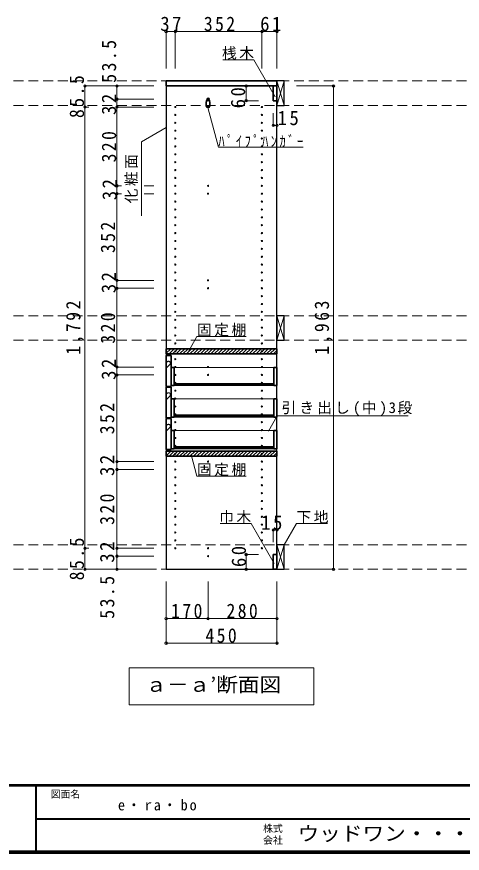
# Model space of a CAD drawing. Units: millimetres at full size, sheet at 1:20; some dimension numbers follow another scale. Extents: x -3922 to 3878, y -2932 to 2722.
# Drawn here: x -100 to 1711, y -2864 to 533 of the extents above; entities that cross this region are included whole.
import ezdxf
from ezdxf.enums import TextEntityAlignment as Align

# ---------------------------------------------------------------- set-up
doc = ezdxf.new("R2010")
doc.units = ezdxf.units.MM
doc.header["$LTSCALE"] = 20
doc.header["$PDMODE"] = 32
doc.header["$PDSIZE"] = 10
doc.linetypes.add('DASHED1', pattern=[1.8, 1.2, -0.6])
doc.linetypes.add('DASHED2', pattern=[3, 2, -1])
for name, color, linetype, lineweight in [('0-2', 2, 'Continuous', 35), ('0-3_固定棚', 3, 'Continuous', 25), ('0-5_側板', 4, 'Continuous', 9), ('0-6_パイプハンガー', 4, 'Continuous', 9), ('0-7_桟木・巾木', 2, 'Continuous', 35), ('0-8', 7, 'Continuous', 18), ('0-A_文字', 7, 'Continuous', 18), ('0-B_寸法', 7, 'Continuous', 9), ('0-C_ハッチ', 4, 'Continuous', 9), ('F-1_枠', 6, 'Continuous', 40)]:
    doc.layers.add(name, color=color, linetype=linetype, lineweight=lineweight)
doc.layers.add('F-A_文字', color=7, linetype='Continuous')
doc.styles.add('ＭＳ ゴシック', font='')
doc.styles.get('ＭＳ ゴシック').set_extended_font_data('MS Gothic')

msp = doc.modelspace()

# ---------------------------------------------------------------- linework, layer by layer
at = {"layer": '0-2'}
for p, q in [((507.47, 272.73), (957.47, 272.73)), ((957.47, 272.73), (957.47, 251.73))]:
    msp.add_line(p, q, dxfattribs=at)
msp.add_lwpolyline([(957.47, 251.73), (507.47, 251.73), (507.47, 272.73)], dxfattribs=at)
at = {"layer": '0-3_固定棚', "color": 2, "lineweight": 35}
for p, q in [((507.47, -815.27), (957.47, -815.27)), ((957.47, -815.27), (957.47, -836.27)), ((507.47, -1231.27), (957.47, -1231.27)), ((957.47, -1231.27), (957.47, -1252.27))]:
    msp.add_line(p, q, dxfattribs=at)
for points in [[(507.47, -815.27), (507.47, -836.27), (957.47, -836.27)], [(507.47, -1231.27), (507.47, -1252.27), (957.47, -1252.27)]]:
    msp.add_lwpolyline(points, dxfattribs=at)
at = {"layer": '0-5_側板', "color": 3, "lineweight": 25}
for p, q in [((957.47, 251.73), (507.47, 251.73)), ((957.47, -1711.27), (957.47, 251.73))]:
    msp.add_line(p, q, dxfattribs=at)
msp.add_lwpolyline([(507.47, 251.73), (507.47, -1711.27), (957.47, -1711.27)], dxfattribs=at)
at = {"layer": '0-5_側板'}
for centre in [(677.47, 198.23), (544.47, 166.23), (544.47, 134.23), (677.47, 166.23), (896.47, 166.23), (896.47, 134.23), (544.47, 102.23), (896.47, 102.23), (544.47, 70.23), (896.47, 70.23), (544.47, 38.23), (896.47, 38.23), (544.47, 6.23), (896.47, 6.23), (544.47, -25.77), (896.47, -25.77), (544.47, -57.77), (896.47, -57.77), (544.47, -89.77), (896.47, -89.77), (544.47, -121.77), (896.47, -121.77), (544.47, -153.77), (677.47, -153.77), (896.47, -153.77), (544.47, -185.77), (677.47, -185.77), (896.47, -185.77), (544.47, -217.77), (896.47, -217.77), (544.47, -249.77), (896.47, -249.77), (544.47, -281.77), (896.47, -281.77), (544.47, -313.77), (896.47, -313.77), (544.47, -345.77), (896.47, -345.77), (544.47, -377.77), (544.47, -409.77), (896.47, -377.77), (896.47, -409.77), (544.47, -441.77), (896.47, -441.77), (544.47, -473.77), (896.47, -473.77), (544.47, -505.77), (896.47, -505.77), (544.47, -537.77), (677.47, -537.77), (896.47, -537.77), (544.47, -569.77), (677.47, -569.77), (896.47, -569.77), (544.47, -601.77), (896.47, -601.77), (544.47, -633.77), (896.47, -633.77), (544.47, -665.77), (896.47, -665.77), (544.47, -697.77), (896.47, -697.77), (544.47, -729.77), (896.47, -729.77), (544.47, -761.77), (896.47, -761.77), (544.47, -793.77), (896.47, -793.77), (544.47, -825.77), (896.47, -825.77), (544.47, -857.77), (896.47, -857.77), (544.47, -889.77), (677.47, -889.77), (896.47, -889.77), (544.47, -921.77), (677.47, -921.77), (896.47, -921.77), (544.47, -953.77), (544.47, -985.77), (896.47, -953.77), (896.47, -985.77), (544.47, -1017.77), (896.47, -1017.77), (544.47, -1049.77), (896.47, -1049.77), (544.47, -1081.77), (896.47, -1081.77), (544.47, -1113.77), (896.47, -1113.77), (544.47, -1145.77), (896.47, -1145.77), (544.47, -1177.77), (896.47, -1177.77), (544.47, -1209.77), (896.47, -1209.77), (544.47, -1241.77), (896.47, -1241.77), (544.47, -1273.77), (677.47, -1273.77), (896.47, -1273.77), (544.47, -1305.77), (677.47, -1305.77), (896.47, -1305.77), (544.47, -1337.77), (896.47, -1337.77), (544.47, -1369.77), (896.47, -1369.77), (544.47, -1401.77), (896.47, -1401.77), (544.47, -1433.77), (896.47, -1433.77), (544.47, -1465.77), (896.47, -1465.77), (544.47, -1497.77), (544.47, -1529.77), (896.47, -1497.77), (896.47, -1529.77), (544.47, -1561.77), (896.47, -1561.77), (544.47, -1593.77), (896.47, -1593.77), (544.47, -1625.77), (677.47, -1625.77), (896.47, -1625.77), (677.47, -1657.77)]:
    msp.add_circle(centre, 2.5, dxfattribs=at)
at = {"layer": '0-6_パイプハンガー', "color": 2, "lineweight": 35}
for p, q in [((669.97, 186.23), (669.97, 171.23)), ((684.97, 186.23), (684.97, 171.23))]:
    msp.add_line(p, q, dxfattribs=at)
at = {"layer": '0-6_パイプハンガー', "color": 7, "lineweight": 18}
for centre, radius, start, end in [((716.07, 184.72), 46.13, 162.96035, 178.115), ((677.47, 198.23), 5.5, 0, 180), ((638.86, 184.72), 46.13, 1.885, 17.03965)]:
    msp.add_arc(centre, radius, start, end, dxfattribs=at)
at = {"layer": '0-6_パイプハンガー', "color": 2, "lineweight": 35}
for centre, start, end in [((677.47, 186.23), 0, 180), ((677.47, 171.23), 180, 0)]:
    msp.add_arc(centre, 7.5, start, end, dxfattribs=at)
at = {"layer": '0-7_桟木・巾木'}
for p, q in [((957.47, 251.73), (942.47, 251.73)), ((942.47, 191.73), (942.47, 251.73)), ((957.47, 251.73), (957.47, 191.73)), ((942.47, -1651.27), (957.47, -1651.27)), ((957.47, -1651.27), (957.47, -1711.27))]:
    msp.add_line(p, q, dxfattribs=at)
for points in [[(957.47, 191.73), (945.97, 191.73), (942.47, 191.73)], [(957.47, -1711.27), (942.47, -1711.27), (942.47, -1651.27)]]:
    msp.add_lwpolyline(points, dxfattribs=at)
at = {"layer": '0-8', "color": 3, "lineweight": 25}
for p, q in [((957.47, 272.73), (957.47, 172.73)), ((987.47, 272.73), (957.47, 272.73)), ((987.47, 172.73), (987.47, 272.73)), ((957.47, 172.73), (987.47, 172.73)), ((957.47, -681.27), (957.47, -781.27)), ((987.47, -681.27), (957.47, -681.27)), ((987.47, -781.27), (987.47, -681.27)), ((957.47, -781.27), (987.47, -781.27)), ((957.47, -1611.27), (957.47, -1711.27)), ((987.47, -1611.27), (957.47, -1611.27)), ((987.47, -1711.27), (987.47, -1611.27)), ((957.47, -1711.27), (987.47, -1711.27))]:
    msp.add_line(p, q, dxfattribs=at)
at = {"layer": '0-8'}
for p, q in [((957.47, 172.73), (987.47, 272.73)), ((957.47, 272.73), (987.47, 172.73)), ((957.47, -781.27), (987.47, -681.27)), ((957.47, -681.27), (987.47, -781.27)), ((539.47, -891.27), (945.31, -891.27)), ((539.47, -965.27), (945.47, -965.27)), ((539.47, -1019.27), (945.31, -1019.27)), ((539.47, -1093.27), (945.47, -1093.27)), ((539.47, -1147.27), (945.31, -1147.27)), ((539.47, -1221.27), (945.47, -1221.27)), ((957.47, -1711.27), (987.47, -1611.27)), ((957.47, -1611.27), (987.47, -1711.27))]:
    msp.add_line(p, q, dxfattribs=at)
at = {"layer": '0-8', "color": 2, "lineweight": 35}
for p, q in [((507.47, -843.27), (527.47, -843.27)), ((507.47, -968.27), (507.47, -843.27)), ((527.47, -968.27), (527.47, -843.27)), ((539.47, -891.27), (527.47, -891.27)), ((539.47, -965.27), (539.47, -891.27)), ((945.31, -891.27), (957.47, -891.27)), ((945.47, -891.27), (945.47, -965.27)), ((957.47, -891.27), (957.47, -965.27)), ((507.47, -968.27), (527.47, -968.27)), ((507.47, -971.27), (527.47, -971.27)), ((507.47, -1096.27), (507.47, -971.27)), ((527.47, -965.27), (539.47, -965.27)), ((527.47, -1096.27), (527.47, -971.27)), ((539.47, -957.27), (945.47, -957.27)), ((539.47, -960.27), (945.47, -960.27)), ((945.47, -965.27), (957.47, -965.27)), ((539.47, -1019.27), (527.47, -1019.27)), ((539.47, -1093.27), (539.47, -1019.27)), ((945.31, -1019.27), (957.47, -1019.27)), ((945.47, -1019.27), (945.47, -1093.27)), ((957.47, -1019.27), (957.47, -1093.27)), ((539.47, -1085.27), (945.47, -1085.27)), ((507.47, -1096.27), (527.47, -1096.27)), ((507.47, -1099.27), (527.47, -1099.27)), ((507.47, -1224.27), (507.47, -1099.27)), ((527.47, -1093.27), (539.47, -1093.27)), ((527.47, -1224.27), (527.47, -1099.27)), ((539.47, -1088.27), (945.47, -1088.27)), ((945.47, -1093.27), (957.47, -1093.27)), ((539.47, -1147.27), (527.47, -1147.27)), ((539.47, -1221.27), (539.47, -1147.27)), ((945.31, -1147.27), (957.47, -1147.27)), ((945.47, -1147.27), (945.47, -1221.27)), ((957.47, -1147.27), (957.47, -1221.27)), ((527.47, -1221.27), (539.47, -1221.27)), ((539.47, -1213.27), (945.47, -1213.27)), ((539.47, -1216.27), (945.47, -1216.27)), ((945.47, -1221.27), (957.47, -1221.27)), ((507.47, -1224.27), (527.47, -1224.27))]:
    msp.add_line(p, q, dxfattribs=at)
at = {"layer": '0-8', "linetype": 'DASHED1'}
for p, q in [((511.17, -868.57), (507.47, -872.27)), ((522.17, -879.57), (507.47, -894.27)), ((945.31, -891.27), (957.47, -891.27)), ((511.17, -996.57), (507.47, -1000.27)), ((522.17, -1007.57), (507.47, -1022.27)), ((945.31, -1019.27), (957.47, -1019.27)), ((511.17, -1124.57), (507.47, -1128.27)), ((522.17, -1135.57), (507.47, -1150.27)), ((945.31, -1147.27), (957.47, -1147.27))]:
    msp.add_line(p, q, dxfattribs=at)
for centre in [(516.67, -874.07), (516.67, -1002.07), (516.67, -1130.07)]:
    msp.add_arc(centre, 7.8, 315, 135, dxfattribs=at)
at = {"layer": '0-A_文字'}
for p, q in [((864.12, 358.32), (738.09, 358.32)), ((950.8, 208.2), (864.12, 358.32)), ((719.66, 3.29), (676.34, 164.96)), ((507.47, 82.66), (407.47, 24.93)), ((407.47, -275.07), (407.47, 24.93)), ((719.66, 3.29), (1064.66, 3.29)), ((597.45, -826.33), (632.47, -765.68)), ((832.47, -765.68), (632.47, -765.68)), ((923.01, -1149.49), (958.3, -1088.36)), ((1491.36, -1088.36), (958.3, -1088.36)), ((632.47, -1333.06), (608.77, -1244.61)), ((832.47, -1333.06), (632.47, -1333.06)), ((987.47, -1611.27), (1036.89, -1525.68)), ((1036.89, -1525.68), (1162.91, -1525.68)), ((1107.47, -2111.27), (1107.47, -2261.27)), ((357.47, -2261.27), (1107.47, -2261.27))]:
    msp.add_line(p, q, dxfattribs=at)
for points in [[(946.07, -1687.41), (852.69, -1525.68), (726.66, -1525.68)], [(1107.47, -2111.27), (357.47, -2111.27), (357.47, -2261.27)]]:
    msp.add_lwpolyline(points, dxfattribs=at)
at = {"layer": '0-B_寸法', "color": 4}
for p, q in [((507.47, 472.73), (507.47, 322.73)), ((507.47, 472.73), (957.47, 472.73)), ((544.47, 472.73), (544.47, 322.73)), ((896.47, 472.73), (896.47, 322.73)), ((957.47, 472.73), (957.47, 322.73)), ((177.47, 251.73), (177.47, -1711.27)), ((177.47, 251.73), (307.47, 251.73)), ((307.47, 251.73), (307.47, 198.23)), ((457.47, 251.73), (307.47, 251.73)), ((832.47, 251.73), (832.47, 191.73)), ((832.47, 251.73), (882.47, 251.73)), ((1187.47, 251.73), (1037.47, 251.73)), ((1187.47, 251.73), (1187.47, -1711.27)), ((307.47, 198.23), (307.47, 166.23)), ((457.47, 198.23), (307.47, 198.23)), ((832.47, 191.73), (882.47, 191.73)), ((177.47, 166.23), (192.48, 166.23)), ((307.47, 166.23), (307.47, -153.77)), ((457.47, 166.23), (307.47, 166.23)), ((942.47, 91.73), (942.47, 141.73)), ((957.47, 91.73), (957.47, 141.73)), ((942.47, 91.73), (957.47, 91.73)), ((307.47, -153.77), (307.47, -185.77)), ((325.96, -153.77), (307.47, -153.77)), ((457.47, -153.77), (417.72, -153.77)), ((307.47, -185.77), (307.47, -537.77)), ((325.96, -185.77), (307.47, -185.77)), ((457.47, -185.77), (417.72, -185.77)), ((307.47, -537.77), (307.47, -569.77)), ((457.47, -537.77), (307.47, -537.77)), ((307.47, -569.77), (307.47, -889.77)), ((457.47, -569.77), (307.47, -569.77)), ((307.47, -889.77), (307.47, -921.77)), ((457.47, -889.77), (307.47, -889.77)), ((457.47, -921.77), (307.47, -921.77)), ((307.47, -1273.77), (307.47, -921.77)), ((307.47, -1305.77), (307.47, -1273.77)), ((307.47, -1273.77), (457.47, -1273.77)), ((307.47, -1625.77), (307.47, -1305.77)), ((307.47, -1305.77), (457.47, -1305.77)), ((942.47, -1551.27), (957.47, -1551.27)), ((942.47, -1551.27), (942.47, -1601.27)), ((957.47, -1551.27), (957.47, -1601.27)), ((177.47, -1625.77), (192.48, -1625.77)), ((307.47, -1657.77), (307.47, -1625.77)), ((307.47, -1625.77), (457.47, -1625.77)), ((307.47, -1711.27), (307.47, -1657.77)), ((307.47, -1657.77), (457.47, -1657.77)), ((832.47, -1651.27), (832.47, -1711.27)), ((832.47, -1651.27), (882.47, -1651.27)), ((177.47, -1711.27), (307.47, -1711.27)), ((307.47, -1711.27), (457.47, -1711.27)), ((832.47, -1711.27), (882.47, -1711.27)), ((1187.47, -1711.27), (1037.47, -1711.27)), ((507.47, -2011.27), (507.47, -1761.27)), ((677.47, -1911.27), (677.47, -1761.27)), ((957.47, -2011.27), (957.47, -1761.27)), ((507.47, -1911.27), (957.47, -1911.27)), ((507.47, -2011.27), (957.47, -2011.27))]:
    msp.add_line(p, q, dxfattribs=at)
at = {"layer": '0-B_寸法', "color": 4, "linetype": 'DASHED2'}
for p, q in [((2567.47, 272.73), (-2451.53, 272.73)), ((2567.47, 172.73), (-2451.53, 172.73)), ((2567.47, -681.27), (-2451.53, -681.27)), ((2567.47, -781.27), (-2451.53, -781.27)), ((2567.47, -1611.27), (-2451.53, -1611.27)), ((2567.47, -1711.27), (-2451.53, -1711.27))]:
    msp.add_line(p, q, dxfattribs=at)
at = {"layer": '0-B_寸法'}
for p in [(507.47, 472.73), (544.47, 472.73), (896.47, 472.73), (957.47, 472.73), (177.47, 251.73), (307.47, 251.73), (832.47, 251.73), (1187.47, 251.73), (177.47, 166.23), (307.47, 198.23), (307.47, 166.23), (832.47, 191.73), (942.47, 91.73), (957.47, 91.73), (307.47, -153.77), (307.47, -185.77), (307.47, -537.77), (307.47, -569.77), (307.47, -889.77), (307.47, -921.77), (307.47, -1273.77), (307.47, -1305.77), (942.47, -1551.27), (957.47, -1551.27), (177.47, -1625.77), (307.47, -1625.77), (307.47, -1657.77), (832.47, -1651.27), (177.47, -1711.27), (307.47, -1711.27), (832.47, -1711.27), (1187.47, -1711.27), (507.47, -1911.27), (677.47, -1911.27), (957.47, -1911.27), (507.47, -2011.27), (957.47, -2011.27)]:
    msp.add_point(p, dxfattribs=at)
at = {"layer": '0-C_ハッチ'}
for p, q in [((507.47, -819.65), (511.85, -815.27)), ((507.47, -833.79), (526, -815.27)), ((519.14, -836.27), (540.14, -815.27)), ((533.28, -836.27), (554.28, -815.27)), ((547.42, -836.27), (568.42, -815.27)), ((561.56, -836.27), (582.56, -815.27)), ((575.71, -836.27), (596.71, -815.27)), ((589.85, -836.27), (610.85, -815.27)), ((603.99, -836.27), (624.99, -815.27)), ((618.13, -836.27), (639.13, -815.27)), ((632.27, -836.27), (653.27, -815.27)), ((646.42, -836.27), (667.42, -815.27)), ((660.56, -836.27), (681.56, -815.27)), ((674.7, -836.27), (695.7, -815.27)), ((688.84, -836.27), (709.84, -815.27)), ((702.99, -836.27), (723.99, -815.27)), ((717.13, -836.27), (738.13, -815.27)), ((731.27, -836.27), (752.27, -815.27)), ((745.41, -836.27), (766.41, -815.27)), ((759.55, -836.27), (780.55, -815.27)), ((773.7, -836.27), (794.7, -815.27)), ((787.84, -836.27), (808.84, -815.27)), ((801.98, -836.27), (822.98, -815.27)), ((816.12, -836.27), (837.12, -815.27)), ((830.26, -836.27), (851.26, -815.27)), ((844.41, -836.27), (865.41, -815.27)), ((858.55, -836.27), (879.55, -815.27)), ((872.69, -836.27), (893.69, -815.27)), ((886.83, -836.27), (907.83, -815.27)), ((900.97, -836.27), (921.97, -815.27)), ((915.12, -836.27), (936.12, -815.27)), ((929.26, -836.27), (950.26, -815.27)), ((943.4, -836.27), (957.47, -822.2)), ((507.47, -1235.65), (511.85, -1231.27)), ((507.47, -1249.79), (526, -1231.27)), ((519.14, -1252.27), (540.14, -1231.27)), ((533.28, -1252.27), (554.28, -1231.27)), ((547.42, -1252.27), (568.42, -1231.27)), ((561.56, -1252.27), (582.56, -1231.27)), ((575.71, -1252.27), (596.71, -1231.27)), ((589.85, -1252.27), (610.85, -1231.27)), ((603.99, -1252.27), (624.99, -1231.27)), ((618.13, -1252.27), (639.13, -1231.27)), ((632.27, -1252.27), (653.27, -1231.27)), ((646.42, -1252.27), (667.42, -1231.27)), ((660.56, -1252.27), (681.56, -1231.27)), ((674.7, -1252.27), (695.7, -1231.27)), ((688.84, -1252.27), (709.84, -1231.27)), ((702.99, -1252.27), (723.99, -1231.27)), ((717.13, -1252.27), (738.13, -1231.27)), ((731.27, -1252.27), (752.27, -1231.27)), ((745.41, -1252.27), (766.41, -1231.27)), ((759.55, -1252.27), (780.55, -1231.27)), ((773.7, -1252.27), (794.7, -1231.27)), ((787.84, -1252.27), (808.84, -1231.27)), ((801.98, -1252.27), (822.98, -1231.27)), ((816.12, -1252.27), (837.12, -1231.27)), ((830.26, -1252.27), (851.26, -1231.27)), ((844.41, -1252.27), (865.41, -1231.27)), ((858.55, -1252.27), (879.55, -1231.27)), ((872.69, -1252.27), (893.69, -1231.27)), ((886.83, -1252.27), (907.83, -1231.27)), ((900.97, -1252.27), (921.97, -1231.27)), ((915.12, -1252.27), (936.12, -1231.27)), ((929.26, -1252.27), (950.26, -1231.27)), ((943.4, -1252.27), (957.47, -1238.2))]:
    msp.add_line(p, q, dxfattribs=at)
at = {"layer": 'F-1_枠'}
for p, q in [((3877.97, -2587.71), (-3922.03, -2587.71)), ((3877.97, -2591.04), (-3922.03, -2591.04)), ((-22.03, -2591.04), (-22.03, -2857.71)), ((-22.03, -2724.37), (3871.3, -2724.38)), ((3877.97, -2857.71), (-3922.03, -2857.71)), ((3877.97, -2861.04), (-3922.03, -2861.04)), ((3877.97, -2864.37), (-3922.03, -2864.37))]:
    msp.add_line(p, q, dxfattribs=at)

# ---------------------------------------------------------------- texts
at = {"layer": '0-A_文字', "style": 'ＭＳ ゴシック', "width": 1.1}
msp.add_text('ａ－ａ’断面図', height=58.65, dxfattribs=at).set_placement((422.47, -2226.27), align=Align.BOTTOM_LEFT)
at = {"layer": '0-A_文字', "char_height": 43.99, "attachment_point": 7, "style": 'ＭＳ ゴシック'}
for s, insert in [('\\T1.17;桟木', (734.12, 358.32)), ('\\T1.39;\\W0.85;ﾊﾟｲﾌﾟﾊﾝｶﾞｰ', (719.66, 3.29)), ('\\T1.17;固定棚', (632.47, -765.68)), ('\\T1.21;引き出し(中)3段', (975.91, -1088.36)), ('\\T1.17;固定棚', (632.47, -1333.06)), ('\\T1.17;巾木', (722.69, -1525.68)), ('\\T1.17;下地', (1036.89, -1525.68)), ('\\T1.28;\\W0.95;e・ra・bo', (311.3, -2691.04))]:
    msp.add_mtext(s, dxfattribs=dict(at, insert=insert))
at = {"layer": '0-A_文字', "insert": (392.47, -225.07), "char_height": 43.99, "attachment_point": 7, "rotation": 90, "style": 'ＭＳ ゴシック'}
msp.add_mtext('\\T1.17;化粧面', dxfattribs=at)
at = {"layer": '0-B_寸法', "char_height": 58.65, "attachment_point": 7, "style": 'ＭＳ ゴシック'}
for s, insert in [('\\T1.27;\\W0.95;37', (483.47, 473.94)), ('\\T1.27;\\W0.9;352', (660.47, 473.94)), ('\\T1.27;\\W0.95;61', (889.47, 473.94)), ('\\T1.27;\\W0.95;15', (960.36, 91.73)), ('\\T1.27;\\W0.95;15', (893.62, -1551.27)), ('\\T1.27;\\W0.9;170', (527.47, -1910.06)), ('\\T1.27;\\W0.9;280', (752.47, -1910.06)), ('\\T1.27;\\W0.9;450', (666.93, -2010.06))]:
    msp.add_mtext(s, dxfattribs=dict(at, insert=insert))
at = {"layer": '0-B_寸法', "char_height": 58.65, "attachment_point": 7, "rotation": 90, "style": 'ＭＳ ゴシック'}
for s, insert in [('\\T1.28;\\W0.9;53.5', (304.86, 264.81)), ('\\T1.28;\\W0.9;85.5', (174.15, 121.48)), ('\\T1.27;\\W0.95;60', (829.27, 160.86)), ('\\T1.27;\\W0.95;32', (304.86, 134.1)), ('\\T1.27;\\W0.9;320', (304.86, -58.77)), ('\\T1.27;\\W0.95;32', (307.47, -212.27)), ('\\T1.27;\\W0.9;352', (300.56, -426.77)), ('\\T1.27;\\W0.95;32', (303.96, -589.89)), ('\\T1.28;\\W0.9;1,792', (174.15, -839.77)), ('\\T1.28;\\W0.9;1,963', (1184.15, -839.77)), ('\\T1.27;\\W0.9;320', (300.56, -794.77)), ('\\T1.27;\\W0.95;32', (303.96, -941.89)), ('\\T1.27;\\W0.9;352', (297.47, -1162.77)), ('\\T1.27;\\W0.95;32', (297.47, -1332.27)), ('\\T1.27;\\W0.9;320', (297.47, -1530.77)), ('\\T1.28;\\W0.9;85.5', (174.15, -1756.02)), ('\\T1.27;\\W0.95;32', (297.47, -1684.27)), ('\\T1.27;\\W0.95;60', (832.47, -1702.05)), ('\\T1.28;\\W0.9;53.5', (297.47, -1911.84))]:
    msp.add_mtext(s, dxfattribs=dict(at, insert=insert))
at = {"layer": 'F-A_文字', "style": 'ＭＳ ゴシック'}
for s, p in [('図面名', (37.97, -2647.71)), ('株式', (901.3, -2787.04)), ('会社', (901.3, -2835.04))]:
    msp.add_text(s, height=29.33, dxfattribs=at).set_placement(p, align=Align.BOTTOM_LEFT)
at = {"layer": 'F-A_文字', "style": 'ＭＳ ゴシック', "width": 1.1}
msp.add_text('ウッドワン・・・', height=58.65, dxfattribs=at).set_placement((1041.3, -2831.04), align=Align.BOTTOM_LEFT)

doc.saveas('drawing.dxf')
